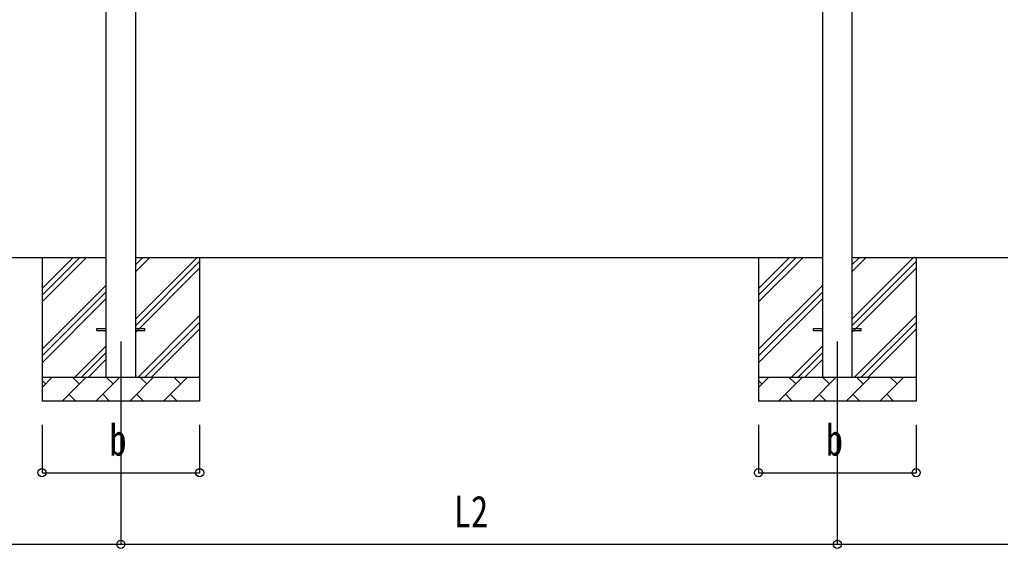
# Model space of a CAD drawing. Units: millimetres, scale not verified. Extents: x -16820 to 16820, y -11880 to 11880.
# Drawn here: x -5866 to -1760, y -6329 to -4115 of the extents above; entities that cross this region are included whole.
import ezdxf
from ezdxf.enums import TextEntityAlignment as Align

# ---------------------------------------------------------------- set-up
doc = ezdxf.new("R2010")
doc.units = ezdxf.units.MM
doc.header["$LTSCALE"] = 50
for name, color, linetype in [('0-4_YKK_12', 2, 'Continuous'), ('0-5_YKK_13', 4, 'Continuous'), ('0-6_YKK_A1', 4, 'Continuous'), ('0-7_YKK_D', 6, 'Continuous')]:
    doc.layers.add(name, color=color, linetype=linetype)
doc.styles.add('ＭＳ ゴシック', font='')
doc.styles.get('ＭＳ ゴシック').set_extended_font_data('MS Gothic')

msp = doc.modelspace()

# ---------------------------------------------------------------- linework, layer by layer
at = {"layer": '0-4_YKK_12'}
for p, q in [((-5442.42, -5462), (-5442.42, -5962)), ((-2442.42, -5462), (-2442.42, -5962))]:
    msp.add_line(p, q, dxfattribs=at)
at = {"layer": '0-5_YKK_13'}
for p, q in [((-5542.42, -5407.5), (-5504.92, -5407.5)), ((-5542.42, -5416.5), (-5542.42, -5407.5)), ((-5542.42, -5416.5), (-5504.92, -5416.5)), ((-5379.92, -5407.5), (-5342.42, -5407.5)), ((-5379.92, -5416.5), (-5342.42, -5416.5)), ((-5342.42, -5416.5), (-5342.42, -5407.5)), ((-2542.42, -5407.5), (-2504.92, -5407.5)), ((-2542.42, -5416.5), (-2542.42, -5407.5)), ((-2542.42, -5416.5), (-2504.92, -5416.5)), ((-2379.92, -5407.5), (-2342.42, -5407.5)), ((-2379.92, -5416.5), (-2342.42, -5416.5)), ((-2342.42, -5416.5), (-2342.42, -5407.5))]:
    msp.add_line(p, q, dxfattribs=at)
at = {"layer": '0-6_YKK_A1'}
for p, q in [((-2504.92, -2728.79), (-2504.92, -5612)), ((-2379.92, -5612), (-2379.92, -2728.79)), ((-5504.92, -2771.64), (-5504.92, -5612)), ((-5379.92, -5612), (-5379.92, -2771.64)), ((-5504.92, -5112), (-8379.92, -5112)), ((-5772.42, -5112), (-5772.42, -5712)), ((-5772.42, -5297.05), (-5587.37, -5112)), ((-5772.42, -5268.77), (-5615.65, -5112)), ((-5772.42, -5240.48), (-5643.94, -5112)), ((-2504.92, -5112), (-5379.92, -5112)), ((-5379.92, -5367.1), (-5124.82, -5112)), ((-5379.92, -5169.11), (-5322.81, -5112)), ((-5379.92, -5140.82), (-5351.1, -5112)), ((-5379.92, -5395.38), (-5112.42, -5127.88)), ((-5112.42, -5112), (-5112.42, -5712)), ((-2772.42, -5112), (-2772.42, -5712)), ((-2772.42, -5297.05), (-2587.37, -5112)), ((-2772.42, -5268.77), (-2615.65, -5112)), ((-2772.42, -5240.48), (-2643.94, -5112)), ((495.08, -5112), (-2379.92, -5112)), ((-2379.92, -5367.1), (-2124.82, -5112)), ((-2379.92, -5169.11), (-2322.81, -5112)), ((-2379.92, -5140.82), (-2351.1, -5112)), ((-2379.92, -5395.38), (-2112.42, -5127.88)), ((-2112.42, -5112), (-2112.42, -5712)), ((-5379.92, -5423.67), (-5112.42, -5156.17)), ((-2379.92, -5423.67), (-2112.42, -5156.17)), ((-5772.42, -5495.04), (-5504.92, -5227.54)), ((-5772.42, -5523.32), (-5504.92, -5255.82)), ((-2772.42, -5495.04), (-2504.92, -5227.54)), ((-2772.42, -5523.32), (-2504.92, -5255.82)), ((-5772.42, -5551.61), (-5504.92, -5284.11)), ((-2772.42, -5551.61), (-2504.92, -5284.11)), ((-5370.26, -5612), (-5112.42, -5354.16)), ((-2370.26, -5612), (-2112.42, -5354.16)), ((-5341.98, -5612), (-5112.42, -5382.44)), ((-5313.7, -5612), (-5112.42, -5410.73)), ((-2341.98, -5612), (-2112.42, -5382.44)), ((-2313.7, -5612), (-2112.42, -5410.73)), ((-5634.82, -5612), (-5504.92, -5482.1)), ((-2634.82, -5612), (-2504.92, -5482.1)), ((-5606.54, -5612), (-5504.92, -5510.38)), ((-5578.25, -5612), (-5504.92, -5538.67)), ((-2606.54, -5612), (-2504.92, -5510.38)), ((-2578.25, -5612), (-2504.92, -5538.67)), ((-5772.42, -5612), (-5112.42, -5612)), ((-5772.42, -5654.89), (-5729.53, -5612)), ((-5758.08, -5640.55), (-5772.42, -5626.21)), ((-5688.11, -5712), (-5588.11, -5612)), ((-5616.66, -5640.55), (-5645.21, -5612)), ((-5546.68, -5712), (-5446.68, -5612)), ((-5475.24, -5640.55), (-5503.79, -5612)), ((-5405.26, -5712), (-5305.26, -5612)), ((-5333.82, -5640.55), (-5362.37, -5612)), ((-5263.84, -5712), (-5163.84, -5612)), ((-5192.4, -5640.55), (-5220.95, -5612)), ((-5115.71, -5612), (-5112.42, -5608.72)), ((-2772.42, -5612), (-2112.42, -5612)), ((-2772.42, -5654.89), (-2729.53, -5612)), ((-2758.08, -5640.55), (-2772.42, -5626.21)), ((-2688.11, -5712), (-2588.11, -5612)), ((-2616.66, -5640.55), (-2645.21, -5612)), ((-2546.68, -5712), (-2446.68, -5612)), ((-2475.24, -5640.55), (-2503.79, -5612)), ((-2405.26, -5712), (-2305.26, -5612)), ((-2333.82, -5640.55), (-2362.37, -5612)), ((-2263.84, -5712), (-2163.84, -5612)), ((-2192.4, -5640.55), (-2220.95, -5612)), ((-2115.71, -5612), (-2112.42, -5608.72)), ((-5659.55, -5683.45), (-5631, -5712)), ((-5518.13, -5683.45), (-5489.58, -5712)), ((-5376.71, -5683.45), (-5348.16, -5712)), ((-5235.29, -5683.45), (-5206.74, -5712)), ((-2659.55, -5683.45), (-2631, -5712)), ((-2518.13, -5683.45), (-2489.58, -5712)), ((-2376.71, -5683.45), (-2348.16, -5712)), ((-2235.29, -5683.45), (-2206.74, -5712)), ((-5112.42, -5712), (-5772.42, -5712)), ((-2112.42, -5712), (-2772.42, -5712))]:
    msp.add_line(p, q, dxfattribs=at)
at = {"layer": '0-7_YKK_D'}
for p, q in [((-5772.42, -5812), (-5772.42, -6013)), ((-5442.42, -5812), (-5442.42, -6313)), ((-5442.42, -5812), (-5442.42, -6313)), ((-5112.42, -5812), (-5112.42, -6013)), ((-2772.42, -5812), (-2772.42, -6013)), ((-2442.42, -5812), (-2442.42, -6313)), ((-2442.42, -5812), (-2442.42, -6313)), ((-2112.42, -5812), (-2112.42, -6013)), ((-5772.42, -6012), (-5112.42, -6012)), ((-2772.42, -6012), (-2112.42, -6012)), ((-8442.42, -6312), (-5442.42, -6312)), ((-5442.42, -6312), (-2442.42, -6312)), ((-2442.42, -6312), (557.58, -6312))]:
    msp.add_line(p, q, dxfattribs=at)
for centre in [(-5772.42, -6012), (-5112.42, -6012), (-2772.42, -6012), (-2112.42, -6012), (-5442.42, -6312), (-5442.42, -6312), (-2442.42, -6312), (-2442.42, -6312)]:
    msp.add_circle(centre, 17, dxfattribs=at)

# ---------------------------------------------------------------- texts
at = {"layer": '0-7_YKK_D', "style": 'ＭＳ ゴシック', "width": 0.8}
for s, p in [('b', (-5490.42, -5980)), ('b', (-2490.42, -5980)), ('L2', (-4048.02, -6280))]:
    msp.add_text(s, height=132, dxfattribs=at).set_placement(p, align=Align.BOTTOM_LEFT)

doc.saveas('drawing.dxf')
